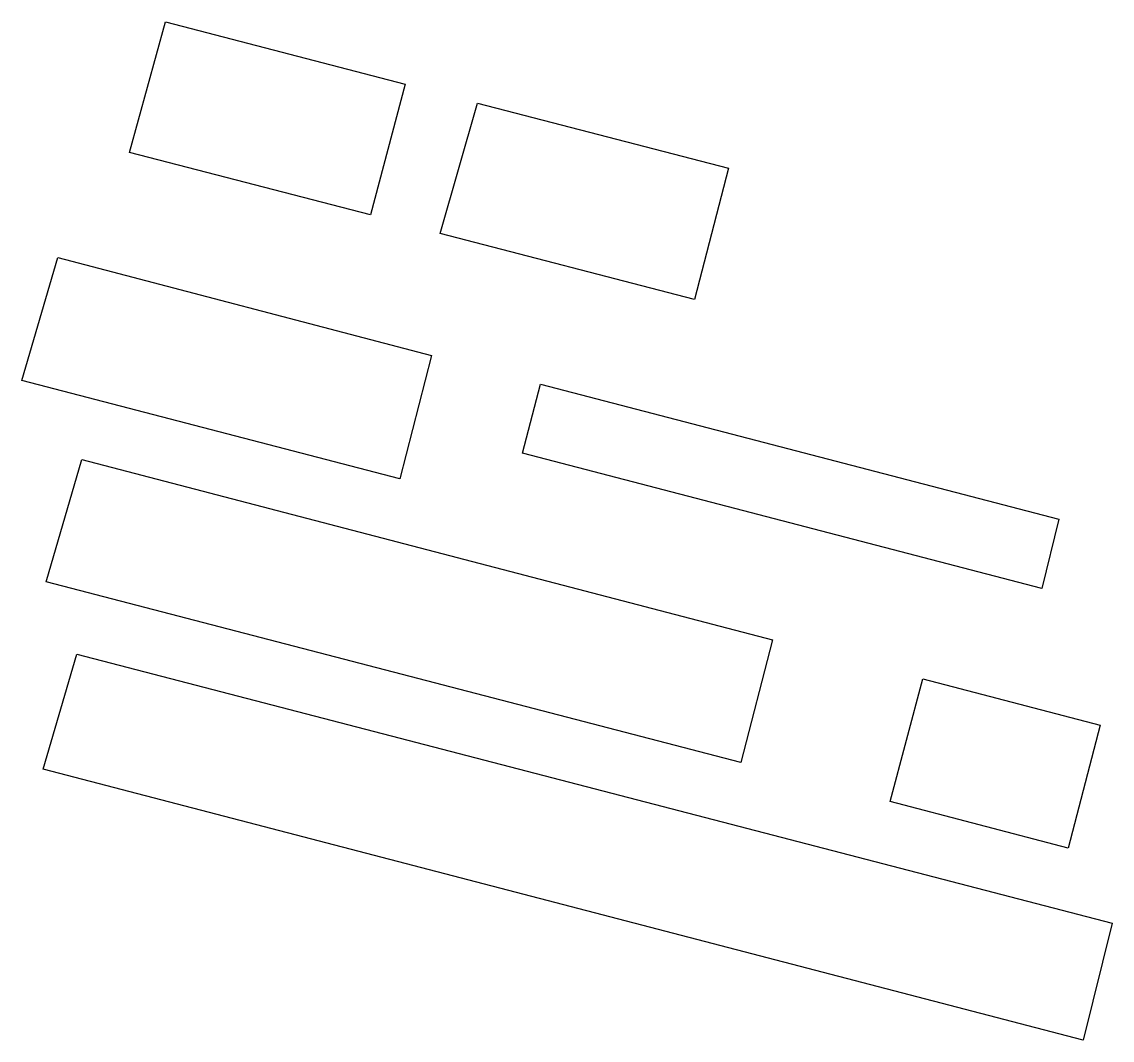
# Model space of a CAD drawing. Extents: x 9992 to 12151, y 4272 to 6288.
import ezdxf

# ---------------------------------------------------------------- set-up
doc = ezdxf.new("R2010")
doc.units = 0
doc.header["$MEASUREMENT"] = 0
doc.layers.add('panel_shapes', color=30, linetype='Continuous')

msp = doc.modelspace()

# ---------------------------------------------------------------- linework, layer by layer
at = {"layer": 'panel_shapes'}
for points, elevation in [([(10276.648, 6288.095), (10751.269, 6164.529), (10682.727, 5905.773), (10205.28, 6029.227), (10276.648, 6288.095)], 1756.274), ([(10894.445, 6127.307), (11391.5299, 5998.4279), (11323.7878, 5738.384), (10820.816, 5868.865), (10894.445, 6127.307)], 1751.427)]:
    msp.add_lwpolyline(points, dxfattribs=dict(at, elevation=elevation))
for points, elevation in [([(10063.323, 5821.339), (10803.323, 5627.431), (10740.752, 5383.397), (9992.2, 5578.07)], 1784.825), ([(11018.891, 5570.691), (12045.154, 5303.357), (12012.067, 5166.29), (10983.312, 5434.123)], 1774.603), ([(10110.764, 5421.248), (11478.295, 5064.478), (11415.64, 4821.732), (10040.127, 5179.607)], 1804.915), ([(10100.962, 5036.244), (12151.06, 4503.274), (12093.463, 4271.884), (10034.2735, 4808.5815)], 1826.795), ([(11776.403, 4987.307), (12127.469, 4895.456), (12064.16, 4652.33), (11711.486, 4744.177)], 1778.833)]:
    msp.add_lwpolyline(points, close=True, dxfattribs=dict(at, elevation=elevation))

doc.saveas('drawing.dxf')
